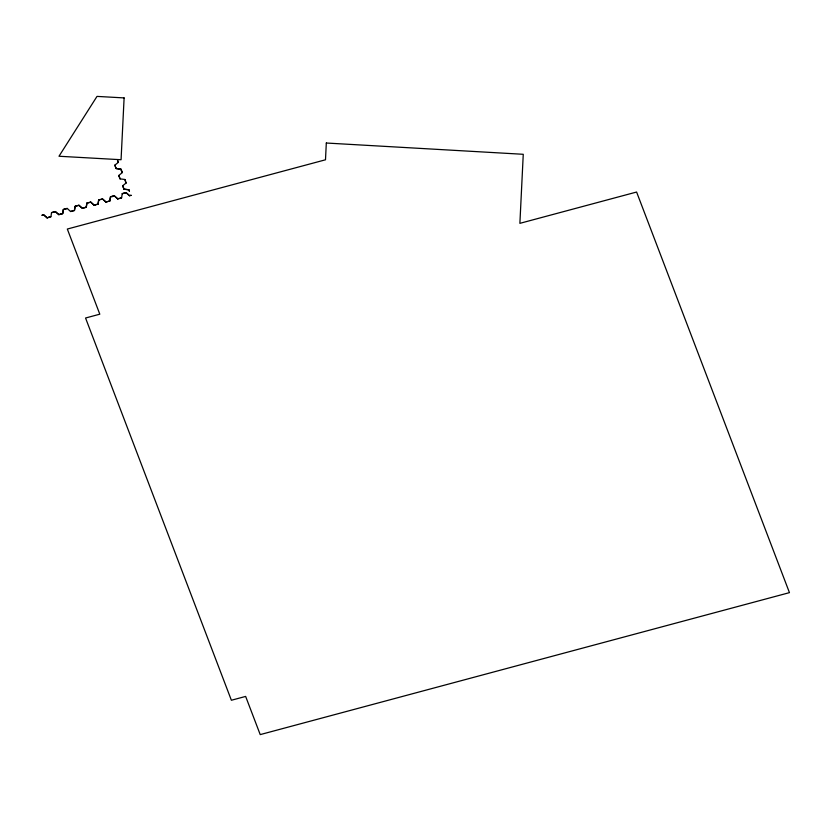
<?xml version="1.0" encoding="UTF-8"?>
<svg xmlns="http://www.w3.org/2000/svg" width="831" height="831" viewBox="0 0 831 831"><rect width="100%" height="100%" fill="white"/><g stroke="black" fill="none" stroke-linecap="round" stroke-linejoin="round"><path stroke-width="1.25" d="M51.501 212.643L50.961 216.787L48.915 216.984M62.626 213.463L63.281 209.485M62.741 213.619L63.395 209.641M74.406 210.305L75.07 206.327M74.52 210.461L75.174 206.483M86.185 207.148L86.85 203.159M86.299 207.303L86.964 203.315M97.975 203.99L98.629 200.001L100.271 199.492M98.079 204.146L98.744 200.157M109.754 200.822L110.409 196.843M109.869 200.977L110.523 196.999M121.648 197.82L122.188 193.685M65.67 208.996L65.524 209.121M112.341 196.677L112.787 196.355M60.559 214.097L58.928 214.72M114.855 165.14L118.355 162.346M118.781 175.434L122.282 172.64M122.708 185.718L126.208 182.924M121.243 170.739L120.942 169.389M125.356 181.418L126.25 182.799M43.534 214.71L41.862 215.25M51.605 212.539L53.142 212.123M53.413 212.061L55.313 211.541M63.385 209.381L64.932 208.965M65.192 208.893L67.093 208.384M75.164 206.223L76.712 205.808M76.971 205.735L78.883 205.226M86.943 203.065L88.491 202.65M88.761 202.577L90.662 202.068M100.541 199.419L102.442 198.91M110.513 196.739L112.05 196.324M112.32 196.251L114.221 195.742M122.292 193.581L123.84 193.166M124.099 193.093L126 192.584M42.225 215.219L43.503 214.876M51.751 212.663L53.08 212.31M54.005 212.061L55.282 211.718M63.53 209.505L64.87 209.142M65.784 208.903L67.062 208.56M75.309 206.348L76.649 205.984M77.563 205.735L78.841 205.402M87.089 203.18L88.429 202.826M89.353 202.577L90.621 202.234M98.879 200.022L100.208 199.669M101.133 199.419L102.41 199.076M110.658 196.864L111.988 196.511M112.912 196.261L114.19 195.919M122.437 193.706L123.777 193.343M124.692 193.093L125.969 192.761M47.18 217.712L48.51 217.348M49.434 217.099L50.712 216.756M58.959 214.543L60.299 214.19M61.214 213.941L62.491 213.598M70.739 211.386L72.079 211.032M73.003 210.783L74.271 210.44M82.529 208.228L83.858 207.864M84.097 207.646L86.206 207.407M84.783 207.625L86.06 207.283M94.308 205.07L95.638 204.706M96.562 204.457L97.84 204.125M106.088 201.902L107.417 201.549M108.342 201.299L109.619 200.957M117.867 198.744L119.207 198.391M120.121 198.142L121.399 197.799M129.646 195.586L130.986 195.233M47.149 217.878L48.686 217.462M62.637 213.723L60.705 214.128M70.708 211.562L72.255 211.147M72.484 210.981L74.416 210.565M82.487 208.394L84.035 207.989M94.267 205.236L95.814 204.821M97.985 204.239L95.897 204.706M106.056 202.078L107.594 201.663M107.833 201.486L109.765 201.081M117.836 198.921L119.384 198.505M121.544 197.923L119.841 198.245M129.615 195.752L131.163 195.347M116.35 168.506L120.962 169.171M116.174 168.6L120.786 169.264M120.1 178.894L124.889 179.465M124.203 189.084L128.815 189.759M124.027 189.188L128.639 189.852M126.156 192.615L129.449 195.545M126.167 192.802L129.459 195.721M114.377 195.784L117.67 198.702M114.387 195.96L117.68 198.879M102.597 198.941L105.89 201.86M102.608 199.118L105.901 202.047M90.808 202.099L94.1 205.018M90.828 202.286L94.121 205.205M79.028 205.257L82.321 208.186M79.049 205.444L82.342 208.363M67.249 208.425L70.552 211.521M55.469 211.583L58.762 214.502M55.48 211.76L58.772 214.689M43.69 214.741L46.983 217.66M43.7 214.928L46.993 217.847M117.763 160.549L118.397 162.211M121.087 169.264L121.596 170.615M121.69 170.843L122.323 172.505M125.014 179.548L125.523 180.898M128.94 189.842L129.449 191.192M117.773 161.069L118.199 162.18M121.7 171.352L122.126 172.474M124.868 179.673L125.315 180.846M125.626 181.646L126.052 182.758M128.795 189.967L129.241 191.13M115.021 165.307L115.467 166.47M115.769 167.27L116.195 168.392M118.947 175.59L119.394 176.764M119.695 177.564L120.121 178.675M122.874 185.884L123.32 187.048M123.622 187.858L124.048 188.969M114.823 165.265L115.332 166.616M115.426 166.854L116.06 168.516M118.75 175.559L119.259 176.91M119.352 177.138L119.986 178.8M122.676 185.853L123.185 187.204M123.279 187.432L123.912 189.094M124.11 97.913L121.066 159.729L58.991 156.249L97.009 96.396L124.11 97.913M326.313 143.025L325.492 159.791L67.321 229.044L99.803 314.191L85.551 318.013L231.382 700.253L245.644 696.42L260.217 734.604L789.45 592.638L636.598 192.034L519.884 223.342L523.26 154.296L326.313 143.025"/></g></svg>
